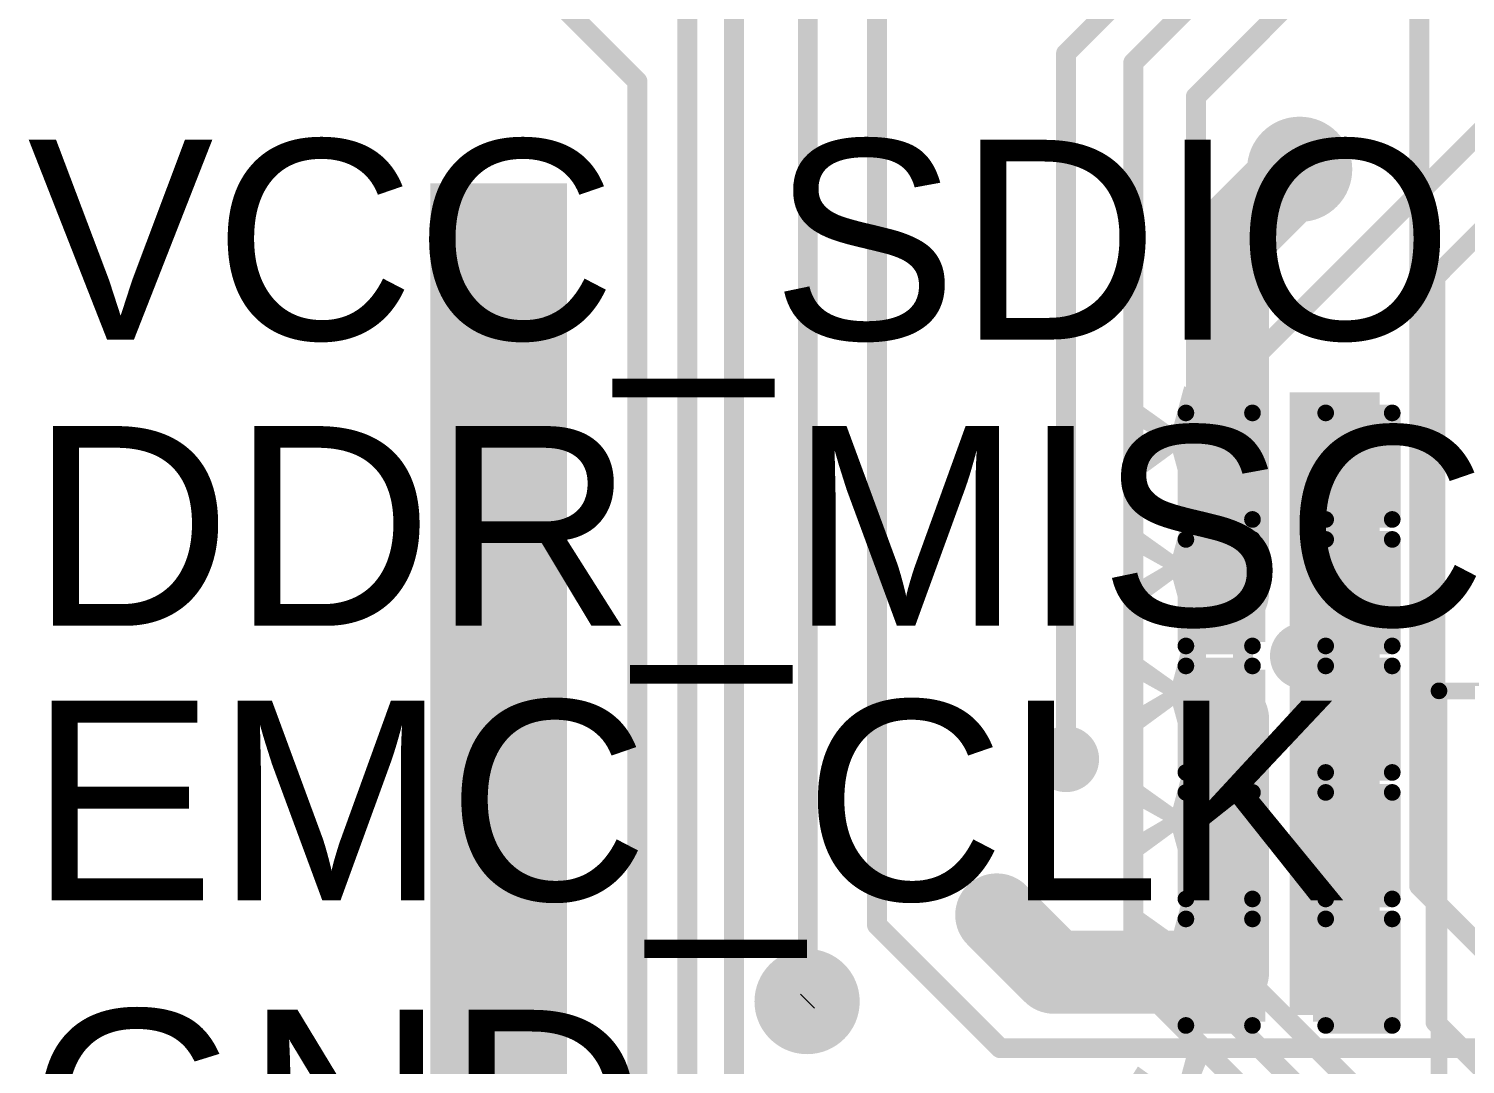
# Model space of a CAD drawing. Header units: millimetres. Extents: x -0.39 to 4.37, y -0.38 to 3.54.
# Drawn here: x 0.2081 to 0.6398, y 0.4592 to 0.7702 of the extents above; entities that cross this region are included whole.
import ezdxf

# ---------------------------------------------------------------- set-up
doc = ezdxf.new("R2010")
doc.units = ezdxf.units.MM
doc.header["$MEASUREMENT"] = 0
for name, color, linetype in [('BottomLayer', 5, 'Continuous'), ('BottomSolder', 6, 'Continuous'), ('TopLayer', 1, 'Continuous'), ('TopOverlay', 2, 'Continuous'), ('TopPaste', 8, 'Continuous'), ('TopSolder', 216, 'Continuous'), ('ViaHoleLayer', 16, 'Continuous')]:
    doc.layers.add(name, color=color, linetype=linetype)
doc.styles.add('Arial', font='', dxfattribs={"height": 0.2})
doc.styles.get('Arial').set_extended_font_data('Arial')

# ---------------------------------------------------------------- blocks, each defined once
blk = doc.blocks.new('C__0402_29')
at = {"layer": 'TopLayer'}
for points in [[(-0.0275, -0.0125), (-0.0275, 0.0125), (-0.0095, 0.0125), (-0.0095, -0.0125)], [(0.0095, -0.0125), (0.0095, 0.0125), (0.0275, 0.0125), (0.0275, -0.0125)]]:
    blk.add_hatch(color=1, dxfattribs=at).paths.add_polyline_path(points)
at = {"layer": 'TopPaste'}
for points in [[(-0.0275, -0.0125), (-0.0275, 0.0125), (-0.0095, 0.0125), (-0.0095, -0.0125)], [(0.0095, -0.0125), (0.0095, 0.0125), (0.0275, 0.0125), (0.0275, -0.0125)]]:
    blk.add_hatch(color=8, dxfattribs=at).paths.add_polyline_path(points)
at = {"layer": 'TopSolder'}
for points in [[(-0.02986, -0.01486), (-0.02986, 0.01486), (-0.00714, 0.01486), (-0.00714, -0.01486)], [(0.00714, -0.01486), (0.00714, 0.01486), (0.02986, 0.01486), (0.02986, -0.01486)]]:
    blk.add_hatch(color=216, dxfattribs=at).paths.add_polyline_path(points)
at = {"layer": 'TopOverlay', "const_width": 0.005}
for points in [[(-0.011, 0.016), (-0.031, 0.016)], [(-0.031, 0.016), (-0.031, -0.016)], [(0.031, 0.016), (0.011, 0.016)], [(0.031, 0.016), (0.031, -0.016)], [(-0.011, -0.016), (-0.031, -0.016)], [(0.031, -0.016), (0.011, -0.016)]]:
    blk.add_lwpolyline(points, dxfattribs=at)
at = {"layer": 'TopOverlay', "const_width": 0.0025}
for points in [[(-0.03225, 0.016, 1), (-0.02975, 0.016, 1)], [(-0.03225, 0.016, 1), (-0.02975, 0.016, 1)], [(-0.01225, 0.016, 1), (-0.00975, 0.016, 1)], [(0.00975, 0.016, 1), (0.01225, 0.016, 1)], [(0.02975, 0.016, 1), (0.03225, 0.016, 1)], [(0.02975, 0.016, 1), (0.03225, 0.016, 1)], [(-0.03225, -0.016, 1), (-0.02975, -0.016, 1)], [(-0.03225, -0.016, 1), (-0.02975, -0.016, 1)], [(-0.01225, -0.016, 1), (-0.00975, -0.016, 1)], [(0.00975, -0.016, 1), (0.01225, -0.016, 1)], [(0.02975, -0.016, 1), (0.03225, -0.016, 1)], [(0.02975, -0.016, 1), (0.03225, -0.016, 1)]]:
    blk.add_lwpolyline(points, format="xyb", close=True, dxfattribs=at)
blk = doc.blocks.new('C__0402_30')
at = {"layer": 'TopLayer'}
for points in [[(-0.0275, -0.0125), (-0.0275, 0.0125), (-0.0095, 0.0125), (-0.0095, -0.0125)], [(0.0095, -0.0125), (0.0095, 0.0125), (0.0275, 0.0125), (0.0275, -0.0125)]]:
    blk.add_hatch(color=1, dxfattribs=at).paths.add_polyline_path(points)
at = {"layer": 'TopPaste'}
for points in [[(-0.0275, -0.0125), (-0.0275, 0.0125), (-0.0095, 0.0125), (-0.0095, -0.0125)], [(0.0095, -0.0125), (0.0095, 0.0125), (0.0275, 0.0125), (0.0275, -0.0125)]]:
    blk.add_hatch(color=8, dxfattribs=at).paths.add_polyline_path(points)
at = {"layer": 'TopSolder'}
for points in [[(-0.02986, -0.01486), (-0.02986, 0.01486), (-0.00714, 0.01486), (-0.00714, -0.01486)], [(0.00714, -0.01486), (0.00714, 0.01486), (0.02986, 0.01486), (0.02986, -0.01486)]]:
    blk.add_hatch(color=216, dxfattribs=at).paths.add_polyline_path(points)
at = {"layer": 'TopOverlay', "const_width": 0.005}
for points in [[(-0.011, 0.016), (-0.031, 0.016)], [(-0.031, 0.016), (-0.031, -0.016)], [(0.031, 0.016), (0.011, 0.016)], [(0.031, 0.016), (0.031, -0.016)], [(-0.011, -0.016), (-0.031, -0.016)], [(0.031, -0.016), (0.011, -0.016)]]:
    blk.add_lwpolyline(points, dxfattribs=at)
at = {"layer": 'TopOverlay', "const_width": 0.0025}
for points in [[(-0.03225, 0.016, 1), (-0.02975, 0.016, 1)], [(-0.03225, 0.016, 1), (-0.02975, 0.016, 1)], [(-0.01225, 0.016, 1), (-0.00975, 0.016, 1)], [(0.00975, 0.016, 1), (0.01225, 0.016, 1)], [(0.02975, 0.016, 1), (0.03225, 0.016, 1)], [(0.02975, 0.016, 1), (0.03225, 0.016, 1)], [(-0.03225, -0.016, 1), (-0.02975, -0.016, 1)], [(-0.03225, -0.016, 1), (-0.02975, -0.016, 1)], [(-0.01225, -0.016, 1), (-0.00975, -0.016, 1)], [(0.00975, -0.016, 1), (0.01225, -0.016, 1)], [(0.02975, -0.016, 1), (0.03225, -0.016, 1)], [(0.02975, -0.016, 1), (0.03225, -0.016, 1)]]:
    blk.add_lwpolyline(points, format="xyb", close=True, dxfattribs=at)
blk = doc.blocks.new('C__0402_31')
at = {"layer": 'TopLayer'}
for points in [[(-0.0275, -0.0125), (-0.0275, 0.0125), (-0.0095, 0.0125), (-0.0095, -0.0125)], [(0.0095, -0.0125), (0.0095, 0.0125), (0.0275, 0.0125), (0.0275, -0.0125)]]:
    blk.add_hatch(color=1, dxfattribs=at).paths.add_polyline_path(points)
at = {"layer": 'TopPaste'}
for points in [[(-0.0275, -0.0125), (-0.0275, 0.0125), (-0.0095, 0.0125), (-0.0095, -0.0125)], [(0.0095, -0.0125), (0.0095, 0.0125), (0.0275, 0.0125), (0.0275, -0.0125)]]:
    blk.add_hatch(color=8, dxfattribs=at).paths.add_polyline_path(points)
at = {"layer": 'TopSolder'}
for points in [[(-0.02986, -0.01486), (-0.02986, 0.01486), (-0.00714, 0.01486), (-0.00714, -0.01486)], [(0.00714, -0.01486), (0.00714, 0.01486), (0.02986, 0.01486), (0.02986, -0.01486)]]:
    blk.add_hatch(color=216, dxfattribs=at).paths.add_polyline_path(points)
at = {"layer": 'TopOverlay', "const_width": 0.005}
for points in [[(-0.011, 0.016), (-0.031, 0.016)], [(-0.031, 0.016), (-0.031, -0.016)], [(0.031, 0.016), (0.011, 0.016)], [(0.031, 0.016), (0.031, -0.016)], [(-0.011, -0.016), (-0.031, -0.016)], [(0.031, -0.016), (0.011, -0.016)]]:
    blk.add_lwpolyline(points, dxfattribs=at)
at = {"layer": 'TopOverlay', "const_width": 0.0025}
for points in [[(-0.03225, 0.016, 1), (-0.02975, 0.016, 1)], [(-0.03225, 0.016, 1), (-0.02975, 0.016, 1)], [(-0.01225, 0.016, 1), (-0.00975, 0.016, 1)], [(0.00975, 0.016, 1), (0.01225, 0.016, 1)], [(0.02975, 0.016, 1), (0.03225, 0.016, 1)], [(0.02975, 0.016, 1), (0.03225, 0.016, 1)], [(-0.03225, -0.016, 1), (-0.02975, -0.016, 1)], [(-0.03225, -0.016, 1), (-0.02975, -0.016, 1)], [(-0.01225, -0.016, 1), (-0.00975, -0.016, 1)], [(0.00975, -0.016, 1), (0.01225, -0.016, 1)], [(0.02975, -0.016, 1), (0.03225, -0.016, 1)], [(0.02975, -0.016, 1), (0.03225, -0.016, 1)]]:
    blk.add_lwpolyline(points, format="xyb", close=True, dxfattribs=at)
blk = doc.blocks.new('C__0402_34')
at = {"layer": 'TopLayer'}
for points in [[(-0.0275, -0.0125), (-0.0275, 0.0125), (-0.0095, 0.0125), (-0.0095, -0.0125)], [(0.0095, -0.0125), (0.0095, 0.0125), (0.0275, 0.0125), (0.0275, -0.0125)]]:
    blk.add_hatch(color=1, dxfattribs=at).paths.add_polyline_path(points)
at = {"layer": 'TopPaste'}
for points in [[(-0.0275, -0.0125), (-0.0275, 0.0125), (-0.0095, 0.0125), (-0.0095, -0.0125)], [(0.0095, -0.0125), (0.0095, 0.0125), (0.0275, 0.0125), (0.0275, -0.0125)]]:
    blk.add_hatch(color=8, dxfattribs=at).paths.add_polyline_path(points)
at = {"layer": 'TopSolder'}
for points in [[(-0.02986, -0.01486), (-0.02986, 0.01486), (-0.00714, 0.01486), (-0.00714, -0.01486)], [(0.00714, -0.01486), (0.00714, 0.01486), (0.02986, 0.01486), (0.02986, -0.01486)]]:
    blk.add_hatch(color=216, dxfattribs=at).paths.add_polyline_path(points)
at = {"layer": 'TopOverlay', "const_width": 0.005}
for points in [[(-0.011, 0.016), (-0.031, 0.016)], [(-0.031, 0.016), (-0.031, -0.016)], [(0.031, 0.016), (0.011, 0.016)], [(0.031, 0.016), (0.031, -0.016)], [(-0.011, -0.016), (-0.031, -0.016)], [(0.031, -0.016), (0.011, -0.016)]]:
    blk.add_lwpolyline(points, dxfattribs=at)
at = {"layer": 'TopOverlay', "const_width": 0.0025}
for points in [[(-0.03225, 0.016, 1), (-0.02975, 0.016, 1)], [(-0.03225, 0.016, 1), (-0.02975, 0.016, 1)], [(-0.01225, 0.016, 1), (-0.00975, 0.016, 1)], [(0.00975, 0.016, 1), (0.01225, 0.016, 1)], [(0.02975, 0.016, 1), (0.03225, 0.016, 1)], [(0.02975, 0.016, 1), (0.03225, 0.016, 1)], [(-0.03225, -0.016, 1), (-0.02975, -0.016, 1)], [(-0.03225, -0.016, 1), (-0.02975, -0.016, 1)], [(-0.01225, -0.016, 1), (-0.00975, -0.016, 1)], [(0.00975, -0.016, 1), (0.01225, -0.016, 1)], [(0.02975, -0.016, 1), (0.03225, -0.016, 1)], [(0.02975, -0.016, 1), (0.03225, -0.016, 1)]]:
    blk.add_lwpolyline(points, format="xyb", close=True, dxfattribs=at)
blk = doc.blocks.new('C__0402_36')
at = {"layer": 'TopLayer'}
for points in [[(-0.0275, -0.0125), (-0.0275, 0.0125), (-0.0095, 0.0125), (-0.0095, -0.0125)], [(0.0095, -0.0125), (0.0095, 0.0125), (0.0275, 0.0125), (0.0275, -0.0125)]]:
    blk.add_hatch(color=1, dxfattribs=at).paths.add_polyline_path(points)
at = {"layer": 'TopPaste'}
for points in [[(-0.0275, -0.0125), (-0.0275, 0.0125), (-0.0095, 0.0125), (-0.0095, -0.0125)], [(0.0095, -0.0125), (0.0095, 0.0125), (0.0275, 0.0125), (0.0275, -0.0125)]]:
    blk.add_hatch(color=8, dxfattribs=at).paths.add_polyline_path(points)
at = {"layer": 'TopSolder'}
for points in [[(-0.02986, -0.01486), (-0.02986, 0.01486), (-0.00714, 0.01486), (-0.00714, -0.01486)], [(0.00714, -0.01486), (0.00714, 0.01486), (0.02986, 0.01486), (0.02986, -0.01486)]]:
    blk.add_hatch(color=216, dxfattribs=at).paths.add_polyline_path(points)
at = {"layer": 'TopOverlay', "const_width": 0.005}
for points in [[(-0.011, 0.016), (-0.031, 0.016)], [(-0.031, 0.016), (-0.031, -0.016)], [(0.031, 0.016), (0.011, 0.016)], [(0.031, 0.016), (0.031, -0.016)], [(-0.011, -0.016), (-0.031, -0.016)], [(0.031, -0.016), (0.011, -0.016)]]:
    blk.add_lwpolyline(points, dxfattribs=at)
at = {"layer": 'TopOverlay', "const_width": 0.0025}
for points in [[(-0.03225, 0.016, 1), (-0.02975, 0.016, 1)], [(-0.03225, 0.016, 1), (-0.02975, 0.016, 1)], [(-0.01225, 0.016, 1), (-0.00975, 0.016, 1)], [(0.00975, 0.016, 1), (0.01225, 0.016, 1)], [(0.02975, 0.016, 1), (0.03225, 0.016, 1)], [(0.02975, 0.016, 1), (0.03225, 0.016, 1)], [(-0.03225, -0.016, 1), (-0.02975, -0.016, 1)], [(-0.03225, -0.016, 1), (-0.02975, -0.016, 1)], [(-0.01225, -0.016, 1), (-0.00975, -0.016, 1)], [(0.00975, -0.016, 1), (0.01225, -0.016, 1)], [(0.02975, -0.016, 1), (0.03225, -0.016, 1)], [(0.02975, -0.016, 1), (0.03225, -0.016, 1)]]:
    blk.add_lwpolyline(points, format="xyb", close=True, dxfattribs=at)
blk = doc.blocks.new('FBGA_178_SDRAM_368')
at = {"layer": 'TopOverlay', "const_width": 0.005}
for points in [[(-0.216, 0.227), (0.219, 0.227)], [(0.219, 0.227), (0.219, -0.226)]]:
    blk.add_lwpolyline(points, dxfattribs=at)
at = {"layer": 'TopOverlay', "const_width": 0.0025}
blk.add_lwpolyline([(0.21775, 0.227, 1), (0.22025, 0.227, 1)], format="xyb", close=True, dxfattribs=at)
blk.add_lwpolyline([(0.21775, 0.227, 1), (0.22025, 0.227, 1)], format="xyb", close=True, dxfattribs=at)

msp = doc.modelspace()

# ---------------------------------------------------------------- hatches: boundary and pattern name
at = {"layer": 'BottomLayer'}
h = msp.add_hatch(color=5, dxfattribs=at)
edge = h.paths.add_edge_path()
edge.add_arc((0.59, 0.728), 0.01181, 0, 360)
msp.add_hatch(color=5, dxfattribs=at).paths.add_polyline_path([(0.32882, 0.36082), (0.36982, 0.36082), (0.36982, 0.72382), (0.32882, 0.72382)])
h = msp.add_hatch(color=5, dxfattribs=at)
edge = h.paths.add_edge_path()
edge.add_arc((0.35782, 0.71082), 0.00492, 0, 360)
h = msp.add_hatch(color=5, dxfattribs=at)
edge = h.paths.add_edge_path()
edge.add_arc((0.591, 0.58182), 0.00591, 0, 360)
h = msp.add_hatch(color=5, dxfattribs=at)
edge = h.paths.add_edge_path()
edge.add_arc((0.51982, 0.55082), 0.00591, 0, 360)
h = msp.add_hatch(color=5, dxfattribs=at)
edge = h.paths.add_edge_path()
edge.add_arc((0.499, 0.504), 0.00591, 0, 360)
h = msp.add_hatch(color=5, dxfattribs=at)
edge = h.paths.add_edge_path()
edge.add_arc((0.442, 0.478), 0.01181, 0, 360)
at = {"layer": 'BottomSolder'}
h = msp.add_hatch(color=6, dxfattribs=at)
edge = h.paths.add_edge_path()
edge.add_arc((0.59, 0.728), 0.01581, 0, 360)
h = msp.add_hatch(color=6, dxfattribs=at)
edge = h.paths.add_edge_path()
edge.add_arc((0.35782, 0.71082), 0.00892, 0, 360)
h = msp.add_hatch(color=6, dxfattribs=at)
edge = h.paths.add_edge_path()
edge.add_arc((0.591, 0.58182), 0.00991, 0, 360)
h = msp.add_hatch(color=6, dxfattribs=at)
edge = h.paths.add_edge_path()
edge.add_arc((0.51982, 0.55082), 0.00991, 0, 360)
h = msp.add_hatch(color=6, dxfattribs=at)
edge = h.paths.add_edge_path()
edge.add_arc((0.499, 0.504), 0.00991, 0, 360)
h = msp.add_hatch(color=6, dxfattribs=at)
edge = h.paths.add_edge_path()
edge.add_arc((0.442, 0.478), 0.01581, 0, 360)
at = {"layer": 'TopLayer'}
h = msp.add_hatch(color=1, dxfattribs=at)
edge = h.paths.add_edge_path()
edge.add_arc((0.59, 0.728), 0.01181, 0, 360)
h = msp.add_hatch(color=1, dxfattribs=at)
edge = h.paths.add_edge_path()
edge.add_arc((0.35782, 0.71082), 0.00492, 0, 360)
msp.add_hatch(color=1, dxfattribs=at).paths.add_polyline_path([(0.587, 0.474), (0.614, 0.474), (0.614, 0.661), (0.587, 0.661)])
h = msp.add_hatch(color=1, dxfattribs=at)
edge = h.paths.add_edge_path()
edge.add_arc((0.591, 0.58182), 0.00591, 0, 360)
h = msp.add_hatch(color=1, dxfattribs=at)
edge = h.paths.add_edge_path()
edge.add_arc((0.51982, 0.55082), 0.00591, 0, 360)
h = msp.add_hatch(color=1, dxfattribs=at)
edge = h.paths.add_edge_path()
edge.add_arc((0.499, 0.504), 0.00591, 0, 360)
h = msp.add_hatch(color=1, dxfattribs=at)
edge = h.paths.add_edge_path()
edge.add_arc((0.442, 0.478), 0.01181, 0, 360)
at = {"layer": 'TopSolder'}
h = msp.add_hatch(color=216, dxfattribs=at)
edge = h.paths.add_edge_path()
edge.add_arc((0.59, 0.728), 0.01581, 0, 360)
h = msp.add_hatch(color=216, dxfattribs=at)
edge = h.paths.add_edge_path()
edge.add_arc((0.35782, 0.71082), 0.00892, 0, 360)
h = msp.add_hatch(color=216, dxfattribs=at)
edge = h.paths.add_edge_path()
edge.add_arc((0.591, 0.58182), 0.00991, 0, 360)
h = msp.add_hatch(color=216, dxfattribs=at)
edge = h.paths.add_edge_path()
edge.add_arc((0.51982, 0.55082), 0.00991, 0, 360)
h = msp.add_hatch(color=216, dxfattribs=at)
edge = h.paths.add_edge_path()
edge.add_arc((0.499, 0.504), 0.00991, 0, 360)
h = msp.add_hatch(color=216, dxfattribs=at)
edge = h.paths.add_edge_path()
edge.add_arc((0.442, 0.478), 0.01581, 0, 360)
at = {"layer": 'ViaHoleLayer'}
h = msp.add_hatch(color=16, dxfattribs=at)
edge = h.paths.add_edge_path()
edge.add_arc((0.59, 0.728), 0.00591, 0, 360)
h = msp.add_hatch(color=16, dxfattribs=at)
edge = h.paths.add_edge_path()
edge.add_arc((0.35782, 0.71082), 0.00394, 0, 360)
h = msp.add_hatch(color=16, dxfattribs=at)
edge = h.paths.add_edge_path()
edge.add_arc((0.591, 0.58182), 0.00394, 0, 360)
h = msp.add_hatch(color=16, dxfattribs=at)
edge = h.paths.add_edge_path()
edge.add_arc((0.51982, 0.55082), 0.00394, 0, 360)
h = msp.add_hatch(color=16, dxfattribs=at)
edge = h.paths.add_edge_path()
edge.add_arc((0.499, 0.504), 0.00394, 0, 360)
h = msp.add_hatch(color=16, dxfattribs=at)
edge = h.paths.add_edge_path()
edge.add_arc((0.442, 0.478), 0.00591, 0, 360)

# ---------------------------------------------------------------- linework, layer by layer
at = {"layer": 'BottomLayer', "const_width": 0.006}
for points in [[(0.51982, 0.76282), (0.73, 0.973)], [(0.54, 0.76), (0.689, 0.909)], [(0.55882, 0.74982), (0.663, 0.854)], [(0.573, 0.668), (0.752, 0.847)], [(0.51982, 0.55082), (0.51982, 0.76282)], [(0.54, 0.485), (0.54, 0.76)], [(0.55882, 0.74782), (0.55882, 0.74982)], [(0.55882, 0.48318), (0.55882, 0.74782)], [(0.63082, 0.69574), (0.663, 0.72792)], [(0.63082, 0.47181), (0.63082, 0.69574)], [(0.573, 0.486), (0.573, 0.668)], [(0.54, 0.485), (0.67, 0.355)], [(0.573, 0.486), (0.66927, 0.38973)], [(0.55882, 0.48318), (0.66608, 0.37592)], [(0.63082, 0.47181), (0.69632, 0.40631)]]:
    msp.add_lwpolyline(points, dxfattribs=at)
at = {"layer": 'BottomLayer', "const_width": 0.003}
for points in [[(0.51832, 0.76282, 1), (0.52132, 0.76282, 1)], [(0.51832, 0.76282, 1), (0.52132, 0.76282, 1)], [(0.5385, 0.76, 1), (0.5415, 0.76, 1)], [(0.5385, 0.76, 1), (0.5415, 0.76, 1)], [(0.55732, 0.74982, 1), (0.56032, 0.74982, 1)], [(0.55732, 0.74982, 1), (0.56032, 0.74982, 1)], [(0.55732, 0.74782, 1), (0.56032, 0.74782, 1)], [(0.55732, 0.74782, 1), (0.56032, 0.74782, 1)], [(0.62932, 0.69574, 1), (0.63232, 0.69574, 1)], [(0.62932, 0.69574, 1), (0.63232, 0.69574, 1)], [(0.5715, 0.668, 1), (0.5745, 0.668, 1)], [(0.5715, 0.668, 1), (0.5745, 0.668, 1)], [(0.51832, 0.55082, 1), (0.52132, 0.55082, 1)], [(0.5385, 0.485, 1), (0.5415, 0.485, 1)], [(0.5385, 0.485, 1), (0.5415, 0.485, 1)], [(0.5715, 0.486, 1), (0.5745, 0.486, 1)], [(0.5715, 0.486, 1), (0.5745, 0.486, 1)], [(0.55732, 0.48318, 1), (0.56032, 0.48318, 1)], [(0.55732, 0.48318, 1), (0.56032, 0.48318, 1)], [(0.62932, 0.47181, 1), (0.63232, 0.47181, 1)], [(0.62932, 0.47181, 1), (0.63232, 0.47181, 1)]]:
    msp.add_lwpolyline(points, format="xyb", close=True, dxfattribs=at)
at = {"layer": 'TopLayer'}
for points, const_width in [([(0.463, 0.501), (0.463, 0.96)], 0.006), ([(0.42, 0.406), (0.42, 0.933)], 0.006), ([(0.62592, 0.51273), (0.62592, 0.92492)], 0.006), ([(0.44222, 0.47822), (0.44222, 0.90822)], 0.006), ([(0.33782, 0.80762), (0.391, 0.75444)], 0.006), ([(0.406, 0.397), (0.406, 0.80364)], 0.006), ([(0.391, 0.312), (0.391, 0.75444)], 0.006), ([(0.56832, 0.70632), (0.59, 0.728)], 0.025), ([(0.56832, 0.63882), (0.56832, 0.70632)], 0.025), ([(0.56832, 0.60082), (0.56832, 0.63882)], 0.025), ([(0.60532, 0.60082), (0.60532, 0.63882)], 0.012), ([(0.60532, 0.58182), (0.60532, 0.60082)], 0.012), ([(0.60532, 0.58182), (0.60582, 0.58182)], 0.012), ([(0.60532, 0.56282), (0.60532, 0.58182)], 0.012), ([(0.56832, 0.52482), (0.56832, 0.56282)], 0.025), ([(0.60532, 0.52482), (0.60532, 0.56282)], 0.012), ([(0.56832, 0.48682), (0.56832, 0.52482)], 0.025), ([(0.60532, 0.50582), (0.60532, 0.52482)], 0.012), ([(0.499, 0.504), (0.51618, 0.48682)], 0.025), ([(0.62592, 0.51273), (0.64482, 0.49382)], 0.006), ([(0.60532, 0.48682), (0.60532, 0.50582)], 0.012), ([(0.60532, 0.50582), (0.60582, 0.50582)], 0.012), ([(0.463, 0.501), (0.5, 0.464)], 0.006), ([(0.51618, 0.48682), (0.56832, 0.48682)], 0.025), ([(0.442, 0.478), (0.44222, 0.47822)], 0.006), ([(0.5, 0.464), (0.66255, 0.464)], 0.006)]:
    msp.add_lwpolyline(points, dxfattribs=dict(at, const_width=const_width))
for points, const_width in [([(0.3895, 0.75444, 1), (0.3925, 0.75444, 1)], 0.003), ([(0.3895, 0.75444, 1), (0.3925, 0.75444, 1)], 0.003), ([(0.58375, 0.728, 1), (0.59625, 0.728, 1)], 0.0125), ([(0.56207, 0.70632, 1), (0.57457, 0.70632, 1)], 0.0125), ([(0.56207, 0.70632, 1), (0.57457, 0.70632, 1)], 0.0125), ([(0.56207, 0.63882, 1), (0.57457, 0.63882, 1)], 0.0125), ([(0.56207, 0.63882, 1), (0.57457, 0.63882, 1)], 0.0125), ([(0.60232, 0.63882, 1), (0.60832, 0.63882, 1)], 0.006), ([(0.56207, 0.60082, 1), (0.57457, 0.60082, 1)], 0.0125), ([(0.60232, 0.60082, 1), (0.60832, 0.60082, 1)], 0.006), ([(0.60232, 0.60082, 1), (0.60832, 0.60082, 1)], 0.006), ([(0.60232, 0.58182, 1), (0.60832, 0.58182, 1)], 0.006), ([(0.60232, 0.58182, 1), (0.60832, 0.58182, 1)], 0.006), ([(0.60232, 0.58182, 1), (0.60832, 0.58182, 1)], 0.006), ([(0.60282, 0.58182, 1), (0.60882, 0.58182, 1)], 0.006), ([(0.56207, 0.56282, 1), (0.57457, 0.56282, 1)], 0.0125), ([(0.60232, 0.56282, 1), (0.60832, 0.56282, 1)], 0.006), ([(0.60232, 0.56282, 1), (0.60832, 0.56282, 1)], 0.006), ([(0.56207, 0.52482, 1), (0.57457, 0.52482, 1)], 0.0125), ([(0.56207, 0.52482, 1), (0.57457, 0.52482, 1)], 0.0125), ([(0.60232, 0.52482, 1), (0.60832, 0.52482, 1)], 0.006), ([(0.60232, 0.52482, 1), (0.60832, 0.52482, 1)], 0.006), ([(0.49275, 0.504, 1), (0.50525, 0.504, 1)], 0.0125), ([(0.62442, 0.51273, 1), (0.62742, 0.51273, 1)], 0.003), ([(0.62442, 0.51273, 1), (0.62742, 0.51273, 1)], 0.003), ([(0.60232, 0.50582, 1), (0.60832, 0.50582, 1)], 0.006), ([(0.60232, 0.50582, 1), (0.60832, 0.50582, 1)], 0.006), ([(0.60232, 0.50582, 1), (0.60832, 0.50582, 1)], 0.006), ([(0.60282, 0.50582, 1), (0.60882, 0.50582, 1)], 0.006), ([(0.4615, 0.501, 1), (0.4645, 0.501, 1)], 0.003), ([(0.4615, 0.501, 1), (0.4645, 0.501, 1)], 0.003), ([(0.50993, 0.48682, 1), (0.52243, 0.48682, 1)], 0.0125), ([(0.50993, 0.48682, 1), (0.52243, 0.48682, 1)], 0.0125), ([(0.56207, 0.48682, 1), (0.57457, 0.48682, 1)], 0.0125), ([(0.56207, 0.48682, 1), (0.57457, 0.48682, 1)], 0.0125), ([(0.60232, 0.48682, 1), (0.60832, 0.48682, 1)], 0.006), ([(0.4405, 0.478, 1), (0.4435, 0.478, 1)], 0.003), ([(0.44072, 0.47822, 1), (0.44372, 0.47822, 1)], 0.003), ([(0.44072, 0.47822, 1), (0.44372, 0.47822, 1)], 0.003), ([(0.4985, 0.464, 1), (0.5015, 0.464, 1)], 0.003), ([(0.4985, 0.464, 1), (0.5015, 0.464, 1)], 0.003)]:
    msp.add_lwpolyline(points, format="xyb", close=True, dxfattribs=dict(at, const_width=const_width))

# ---------------------------------------------------------------- block references
for name, p, rotation in [('C__0402_30', (0.58682, 0.63882), 180), ('C__0402_31', (0.58682, 0.60082), 180), ('C__0402_29', (0.58682, 0.56282), 180), ('FBGA_178_SDRAM_368', (0.85887, 0.35233), 90), ('C__0402_36', (0.58682, 0.52482), 180), ('C__0402_34', (0.58682, 0.48682), 180)]:
    msp.add_blockref(name, p, dxfattribs=dict(rotation=rotation))

# ---------------------------------------------------------------- texts
at = {"layer": 'TopOverlay', "style": 'Arial'}
for s, p in [('VCC_SDIO', (0.20775, 0.67687)), ('DDR_MISC', (0.20852, 0.59087)), ('EMC_CLK', (0.20814, 0.50841)), ('GND', (0.20774, 0.41552))]:
    msp.add_text(s, height=0.06, rotation=360, dxfattribs=at).set_placement(p)
at = {"layer": 'TopOverlay', "style": 'Arial', "text_generation_flag": 2}
for p in [(0.50525, 0.62889), (0.50525, 0.59089), (0.50525, 0.55289), (0.50525, 0.51489), (0.50525, 0.47689), (0.50625, 0.42889)]:
    msp.add_text('*', height=0.065, rotation=270, dxfattribs=at).set_placement(p)

doc.saveas('drawing.dxf')
